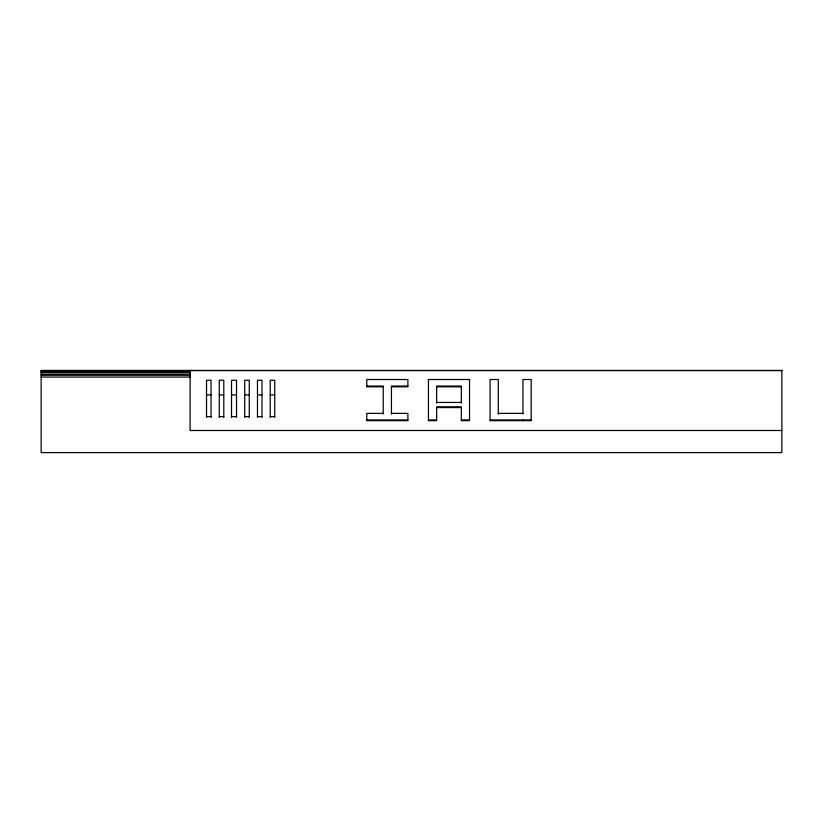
<?xml version="1.0" encoding="UTF-8"?>
<svg xmlns="http://www.w3.org/2000/svg" width="823" height="823" viewBox="0 0 823 823"><rect width="100%" height="100%" fill="white"/><g stroke="black" fill="none" stroke-linecap="round" stroke-linejoin="round"><path stroke-width="1.23" d="M781.85 370.422L41.15 370.422L41.15 452.609L781.85 452.609L781.85 370.391M41.15 370.597L781.85 370.597M41.15 371.451L190.082 371.451M41.15 372.48L190.082 372.48M41.15 374.167L190.082 374.167M41.15 375.267L190.082 375.267M41.15 377.068L190.082 377.068M366.791 386.059L383.23 386.059L383.23 414.113M407.889 386.059L391.45 386.059L391.45 414.113M383.23 386.8L366.791 386.8L366.791 379.506L407.889 379.506L407.889 386.8L391.45 386.8M436.653 386.8L461.312 386.8M206.522 394.896L211.038 394.896M219.257 394.896L223.784 394.896M231.53 394.896L236.52 394.896M244.74 394.896L249.256 394.896M257.476 394.896L262.002 394.896M270.222 394.896L274.738 394.896M436.653 402.437L461.312 402.437M436.653 407.57L461.312 407.57M383.23 413.372L366.791 413.372L366.791 420.666L407.889 420.666L407.889 413.372L391.45 413.372M498.296 413.372L522.955 413.372M206.522 416.613L211.038 416.613M219.257 416.613L223.784 416.613M231.53 416.613L236.52 416.613M244.74 416.613L249.256 416.613M257.476 416.613L262.002 416.613M270.222 416.613L274.738 416.613M366.791 419.925L407.889 419.925M428.433 419.925L436.653 419.925M461.312 419.925L469.532 419.925M490.076 419.925L531.174 419.925M781.85 430.491L190.082 430.491L190.082 370.422M522.955 414.113L522.955 379.506L531.174 379.506L531.174 420.666L490.076 420.666L490.076 379.506L498.296 379.506L498.296 414.113M522.955 419.925L522.955 420.666M461.312 403.177L461.312 386.059L436.653 386.059L436.653 403.177M274.738 417.456L274.738 380.247L270.222 380.247L270.222 417.456M262.002 417.456L262.002 380.247L257.476 380.247L257.476 417.456M249.256 417.456L249.256 380.247L244.74 380.247L244.74 417.456M236.52 417.456L236.52 380.247L231.53 380.247L231.53 417.456M223.784 417.456L223.784 380.247L219.257 380.247L219.257 417.456M211.038 417.456L211.038 380.247L206.522 380.247L206.522 417.456M469.532 379.506L428.433 379.506L428.433 420.666L436.653 420.666L436.653 406.819L461.312 406.819L461.312 420.666L469.532 420.666L469.532 379.506"/></g></svg>
